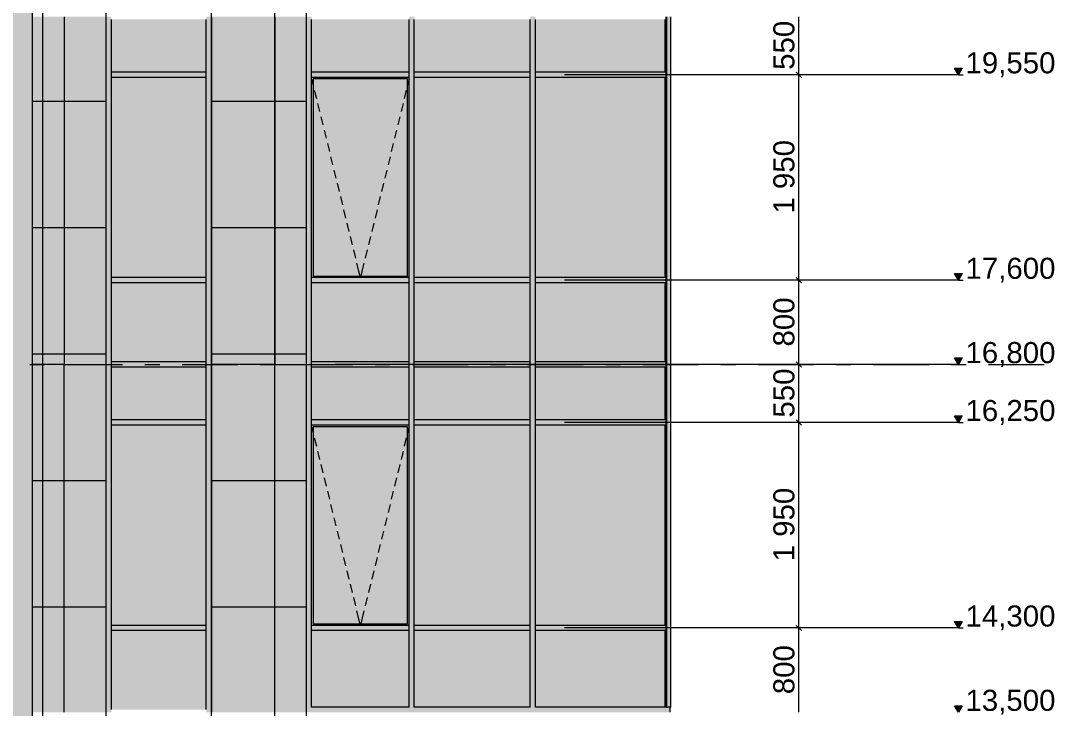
# Model space of a CAD drawing. Header units: millimetres. Extents: x 1499747 to 4230374, y -28481 to 441852.
# Drawn here: x 4151351 to 4161163, y 377366 to 383892 of the extents above; entities that cross this region are included whole.
import ezdxf

# ---------------------------------------------------------------- set-up
doc = ezdxf.new("R2010")
doc.units = ezdxf.units.MM
doc.header["$MEASUREMENT"] = 0
doc.layers.add('Чертеж и Рисунок', color=7, linetype='Continuous')
doc.styles.add('РЎР“Р•РќР•Р\xa0Р\x98Р\xa0_РЎРўР\x98Р›Р¬_2', font='')
doc.styles.get('РЎР“Р•РќР•Р\xa0Р\x98Р\xa0_РЎРўР\x98Р›Р¬_2').set_extended_font_data('GOST Common', italic=True)

msp = doc.modelspace()

# ---------------------------------------------------------------- hatches: boundary and pattern name
at = {"layer": 'Чертеж и Рисунок', "linetype": 'Continuous', "lineweight": 0, "true_color": 0xffffff}
for points in [[(4150962.66994, 399933.01142), (4150962.66994, 373528.37108), (4151462.6707, 373528.37108), (4151462.6707, 399933.01142)], [(4151762.67116, 383928.38697), (4151762.67116, 380628.38193), (4152162.87177, 380628.38193), (4152162.87177, 383928.38697)], [(4153762.87422, 383928.38697), (4153762.87422, 380628.38193), (4154062.87467, 380628.38193), (4154062.87467, 383928.38697)], [(4151462.6707, 380628.38193), (4151462.6707, 377328.37688), (4151762.67116, 377328.37688), (4151762.67116, 380628.38193)], [(4153162.8733, 380628.38193), (4153162.8733, 377328.37688), (4153762.87422, 377328.37688), (4153762.87422, 380628.38193)]]:
    msp.add_hatch(color=7, dxfattribs=at).paths.add_polyline_path(points)
at = {"layer": 'Чертеж и Рисунок', "linetype": 'Continuous', "lineweight": 0, "true_color": 0x868d8e}
for points in [[(4151462.6707, 383928.38697), (4151462.6707, 380628.38193), (4151762.67116, 380628.38193), (4151762.67116, 383928.38697)], [(4153162.8733, 383928.38697), (4153162.8733, 380628.38193), (4153762.87422, 380628.38193), (4153762.87422, 383928.38697)], [(4152162.87177, 380628.38193), (4151762.67116, 380628.38193), (4151762.67116, 377328.37688), (4152162.87177, 377328.37688)], [(4153762.87422, 380628.38193), (4153762.87422, 377328.37688), (4154062.87467, 377328.37688), (4154062.87467, 380628.38193)]]:
    msp.add_hatch(color=252, dxfattribs=at).paths.add_polyline_path(points)
at = {"layer": 'Чертеж и Рисунок', "linetype": 'Continuous', "lineweight": 0, "true_color": 0x2e2e2e}
for points in [[(4152162.87177, 383378.38613), (4152212.87185, 383378.38613), (4152212.87185, 383928.38697), (4152162.87177, 383928.38697)], [(4153162.8733, 383378.38613), (4153162.8733, 383928.38697), (4153112.87322, 383928.38697), (4153112.87322, 383378.38613)], [(4154112.87475, 383378.38613), (4154112.87475, 383928.38697), (4154062.87467, 383928.38697), (4154062.87467, 383378.38613)], [(4155037.87616, 383928.38697), (4155037.87616, 383378.38613), (4155087.87624, 383378.38613), (4155087.87624, 383928.38697)], [(4156237.778, 383378.38613), (4156237.778, 383928.38697), (4156187.77792, 383928.38697), (4156187.77792, 383378.38613)], [(4157467.37988, 383403.38617), (4157477.37989, 383403.38617), (4157477.37989, 383378.38613), (4157479.17989, 383378.38613), (4157479.17989, 383928.38697), (4157477.37989, 383928.38697), (4157477.37989, 383903.38693), (4157467.37988, 383903.38693)], [(4157479.17989, 383378.38613), (4157486.27991, 383378.38613), (4157486.27991, 383928.38697), (4157479.17989, 383928.38697)], [(4157486.27991, 383378.38613), (4157521.67996, 383378.38613), (4157521.67996, 383928.38697), (4157486.27991, 383928.38697)], [(4152162.87177, 383228.3859), (4152212.87185, 383228.3859), (4152212.87185, 383378.38613), (4152162.87177, 383378.38613)], [(4152212.87185, 383403.38617), (4152212.87185, 383353.38609), (4153112.87322, 383353.38609), (4153112.87322, 383403.38617)], [(4153162.8733, 383228.3859), (4153162.8733, 383378.38613), (4153112.87322, 383378.38613), (4153112.87322, 383228.3859)], [(4154112.87475, 381428.38315), (4154112.87475, 383378.38613), (4154062.87467, 383378.38613), (4154062.87467, 381428.38315)], [(4155037.87616, 383353.38609), (4155037.87616, 383403.38617), (4154112.87475, 383403.38617), (4154112.87475, 383353.38609)], [(4155037.87616, 381428.38315), (4155087.87624, 381428.38315), (4155087.87624, 383378.38613), (4155037.87616, 383378.38613)], [(4155571.77698, 383403.38617), (4155087.87624, 383403.38617), (4155087.87624, 383353.38609), (4155571.77698, 383353.38609)], [(4156187.77792, 383353.38609), (4156187.77792, 383403.38617), (4155571.77698, 383403.38617), (4155571.77698, 383353.38609)], [(4156237.778, 381428.38315), (4156237.778, 383378.38613), (4156187.77792, 383378.38613), (4156187.77792, 381428.38315)], [(4157477.37989, 383353.38609), (4157477.37989, 383403.38617), (4156237.778, 383403.38617), (4156237.778, 383353.38609)], [(4157477.37989, 383353.38609), (4157467.37988, 383353.38609), (4157467.37988, 381453.38319), (4157477.37989, 381453.38319), (4157477.37989, 381428.38315), (4157479.17989, 381428.38315), (4157479.17989, 383378.38613), (4157477.37989, 383378.38613)], [(4157479.17989, 381428.38315), (4157486.27991, 381428.38315), (4157486.27991, 383378.38613), (4157479.17989, 383378.38613)], [(4157486.27991, 381428.38315), (4157521.67996, 381428.38315), (4157521.67996, 383378.38613), (4157486.27991, 383378.38613)], [(4154127.87477, 383338.38607), (4154112.87475, 383353.38609), (4154112.87475, 381453.38319), (4154127.87477, 381468.38321)], [(4154112.87475, 383353.38609), (4154127.87477, 383338.38607), (4155022.87614, 383338.38607), (4155037.87616, 383353.38609)], [(4155022.87614, 381468.38321), (4155037.87616, 381453.38319), (4155037.87616, 383353.38609), (4155022.87614, 383338.38607)], [(4152162.87177, 381428.38315), (4152212.87185, 381428.38315), (4152212.87185, 383228.3859), (4152162.87177, 383228.3859)], [(4153162.8733, 381428.38315), (4153162.8733, 383228.3859), (4153112.87322, 383228.3859), (4153112.87322, 381428.38315)], [(4152162.87177, 380928.38238), (4152212.87185, 380928.38238), (4152212.87185, 381428.38315), (4152162.87177, 381428.38315)], [(4152212.87185, 381453.38319), (4152212.87185, 381403.38311), (4153112.87322, 381403.38311), (4153112.87322, 381453.38319)], [(4153162.8733, 380928.38238), (4153162.8733, 381428.38315), (4153112.87322, 381428.38315), (4153112.87322, 380928.38238)], [(4154112.87475, 380628.38193), (4154112.87475, 381428.38315), (4154062.87467, 381428.38315), (4154062.87467, 380628.38193)], [(4154112.87475, 381453.38319), (4155037.87616, 381453.38319), (4155022.87614, 381468.38321), (4154127.87477, 381468.38321)], [(4155037.87616, 381403.38311), (4155037.87616, 381453.38319), (4154112.87475, 381453.38319), (4154112.87475, 381403.38311)], [(4155037.87616, 381428.38315), (4155037.87616, 380628.38193), (4155087.87624, 380628.38193), (4155087.87624, 381428.38315)], [(4155571.77698, 381453.38319), (4155087.87624, 381453.38319), (4155087.87624, 381403.38311), (4155571.77698, 381403.38311)], [(4156187.77792, 381403.38311), (4156187.77792, 381453.38319), (4155571.77698, 381453.38319), (4155571.77698, 381403.38311)], [(4156237.778, 380628.38193), (4156237.778, 381428.38315), (4156187.77792, 381428.38315), (4156187.77792, 380628.38193)], [(4157477.37989, 381403.38311), (4157477.37989, 381453.38319), (4156237.778, 381453.38319), (4156237.778, 381403.38311)], [(4157477.37989, 381403.38311), (4157467.37988, 381403.38311), (4157467.37988, 380653.38196), (4157477.37989, 380653.38196), (4157477.37989, 380628.38193), (4157479.17989, 380628.38193), (4157479.17989, 381428.38315), (4157477.37989, 381428.38315)], [(4157479.17989, 380628.38193), (4157486.27991, 380628.38193), (4157486.27991, 381428.38315), (4157479.17989, 381428.38315)], [(4157486.27991, 380628.38193), (4157521.67996, 380628.38193), (4157521.67996, 381428.38315), (4157486.27991, 381428.38315)], [(4152162.87177, 380628.38193), (4152212.87185, 380628.38193), (4152212.87185, 380928.38238), (4152162.87177, 380928.38238)], [(4153162.8733, 380628.38193), (4153162.8733, 380928.38238), (4153112.87322, 380928.38238), (4153112.87322, 380628.38193)], [(4152162.87177, 380078.38109), (4152212.87185, 380078.38109), (4152212.87185, 380628.38193), (4152162.87177, 380628.38193)], [(4152212.87185, 380653.38196), (4152212.87185, 380603.38189), (4153112.87322, 380603.38189), (4153112.87322, 380653.38196)], [(4153162.8733, 380078.38109), (4153162.8733, 380628.38193), (4153112.87322, 380628.38193), (4153112.87322, 380078.38109)], [(4154112.87475, 380078.38109), (4154112.87475, 380628.38193), (4154062.87467, 380628.38193), (4154062.87467, 380078.38109)], [(4155037.87616, 380603.38189), (4155037.87616, 380653.38196), (4154112.87475, 380653.38196), (4154112.87475, 380603.38189)], [(4155037.87616, 380628.38193), (4155037.87616, 380078.38109), (4155087.87624, 380078.38109), (4155087.87624, 380628.38193)], [(4155571.77698, 380653.38196), (4155087.87624, 380653.38196), (4155087.87624, 380603.38189), (4155571.77698, 380603.38189)], [(4156187.77792, 380603.38189), (4156187.77792, 380653.38196), (4155571.77698, 380653.38196), (4155571.77698, 380603.38189)], [(4156237.778, 380078.38109), (4156237.778, 380628.38193), (4156187.77792, 380628.38193), (4156187.77792, 380078.38109)], [(4157477.37989, 380603.38189), (4157477.37989, 380653.38196), (4156237.778, 380653.38196), (4156237.778, 380603.38189)], [(4157467.37988, 380103.38112), (4157477.37989, 380103.38112), (4157477.37989, 380078.38109), (4157479.17989, 380078.38109), (4157479.17989, 380628.38193), (4157477.37989, 380628.38193), (4157477.37989, 380603.38189), (4157467.37988, 380603.38189)], [(4157479.17989, 380078.38109), (4157486.27991, 380078.38109), (4157486.27991, 380628.38193), (4157479.17989, 380628.38193)], [(4157486.27991, 380078.38109), (4157521.67996, 380078.38109), (4157521.67996, 380628.38193), (4157486.27991, 380628.38193)], [(4152162.87177, 378628.37887), (4152212.87185, 378628.37887), (4152212.87185, 380078.38109), (4152162.87177, 380078.38109)], [(4152212.87185, 380103.38112), (4152212.87185, 380053.38105), (4153112.87322, 380053.38105), (4153112.87322, 380103.38112)], [(4153162.8733, 378628.37887), (4153162.8733, 380078.38109), (4153112.87322, 380078.38109), (4153112.87322, 378628.37887)], [(4154112.87475, 378128.37811), (4154112.87475, 380078.38109), (4154062.87467, 380078.38109), (4154062.87467, 378128.37811)], [(4155037.87616, 380053.38105), (4155037.87616, 380103.38112), (4154112.87475, 380103.38112), (4154112.87475, 380053.38105)], [(4154127.87477, 380038.38102), (4154112.87475, 380053.38105), (4154112.87475, 378153.37814), (4154127.87477, 378168.37817)], [(4154112.87475, 380053.38105), (4154127.87477, 380038.38102), (4155022.87614, 380038.38102), (4155037.87616, 380053.38105)], [(4155022.87614, 378168.37817), (4155037.87616, 378153.37814), (4155037.87616, 380053.38105), (4155022.87614, 380038.38102)], [(4155037.87616, 378128.37811), (4155087.87624, 378128.37811), (4155087.87624, 380078.38109), (4155037.87616, 380078.38109)], [(4155571.77698, 380103.38112), (4155087.87624, 380103.38112), (4155087.87624, 380053.38105), (4155571.77698, 380053.38105)], [(4156187.77792, 380053.38105), (4156187.77792, 380103.38112), (4155571.77698, 380103.38112), (4155571.77698, 380053.38105)], [(4156237.778, 378128.37811), (4156237.778, 380078.38109), (4156187.77792, 380078.38109), (4156187.77792, 378128.37811)], [(4157477.37989, 380053.38105), (4157477.37989, 380103.38112), (4156237.778, 380103.38112), (4156237.778, 380053.38105)], [(4157477.37989, 380053.38105), (4157467.37988, 380053.38105), (4157467.37988, 378153.37814), (4157477.37989, 378153.37814), (4157477.37989, 378128.37811), (4157479.17989, 378128.37811), (4157479.17989, 380078.38109), (4157477.37989, 380078.38109)], [(4157479.17989, 378128.37811), (4157486.27991, 378128.37811), (4157486.27991, 380078.38109), (4157479.17989, 380078.38109)], [(4157486.27991, 378128.37811), (4157521.67996, 378128.37811), (4157521.67996, 380078.38109), (4157486.27991, 380078.38109)], [(4152162.87177, 378128.37811), (4152212.87185, 378128.37811), (4152212.87185, 378628.37887), (4152162.87177, 378628.37887)], [(4153162.8733, 378128.37811), (4153162.8733, 378628.37887), (4153112.87322, 378628.37887), (4153112.87322, 378128.37811)], [(4154112.87475, 378153.37814), (4155037.87616, 378153.37814), (4155022.87614, 378168.37817), (4154127.87477, 378168.37817)], [(4152162.87177, 377328.37688), (4152212.87185, 377328.37688), (4152212.87185, 378128.37811), (4152162.87177, 378128.37811)], [(4152212.87185, 378153.37814), (4152212.87185, 378103.37807), (4153112.87322, 378103.37807), (4153112.87322, 378153.37814)], [(4153162.8733, 377328.37688), (4153162.8733, 378128.37811), (4153112.87322, 378128.37811), (4153112.87322, 377328.37688)], [(4154062.87467, 377328.37688), (4154112.87475, 377378.37696), (4154112.87475, 378128.37811), (4154062.87467, 378128.37811)], [(4155037.87616, 378103.37807), (4155037.87616, 378153.37814), (4154112.87475, 378153.37814), (4154112.87475, 378103.37807)], [(4155037.87616, 378128.37811), (4155037.87616, 377378.37696), (4155062.8762, 377328.37688), (4155087.87624, 377378.37696), (4155087.87624, 378128.37811)], [(4155571.77698, 378153.37814), (4155087.87624, 378153.37814), (4155087.87624, 378103.37807), (4155571.77698, 378103.37807)], [(4156187.77792, 378103.37807), (4156187.77792, 378153.37814), (4155571.77698, 378153.37814), (4155571.77698, 378103.37807)], [(4156212.77796, 377328.37688), (4156237.778, 377378.37696), (4156237.778, 378128.37811), (4156187.77792, 378128.37811), (4156187.77792, 377378.37696)], [(4157477.37989, 378103.37807), (4157477.37989, 378153.37814), (4156237.778, 378153.37814), (4156237.778, 378103.37807)], [(4157467.37988, 377378.37696), (4157479.17989, 377378.37696), (4157479.17989, 378128.37811), (4157477.37989, 378128.37811), (4157477.37989, 378103.37807), (4157467.37988, 378103.37807)], [(4157486.27991, 377378.37696), (4157486.27991, 378128.37811), (4157479.17989, 378128.37811), (4157479.17989, 377378.37696)], [(4157521.67996, 377378.37696), (4157521.67996, 378128.37811), (4157486.27991, 378128.37811), (4157486.27991, 377378.37696)], [(4155062.8762, 377328.37688), (4155037.87616, 377378.37696), (4154112.87475, 377378.37696), (4154062.87467, 377328.37688)], [(4155062.8762, 377328.37688), (4156212.77796, 377328.37688), (4156187.77792, 377378.37696), (4155087.87624, 377378.37696)], [(4156237.778, 377378.37696), (4156212.77796, 377328.37688), (4157362.77972, 377328.37688), (4157512.77995, 377328.37688), (4157512.77995, 377378.37696)]]:
    msp.add_hatch(color=250, dxfattribs=at).paths.add_polyline_path(points)
at = {"layer": 'Чертеж и Рисунок', "linetype": 'Continuous', "lineweight": 0, "true_color": 0x84adf9}
for points in [[(4153112.87322, 383903.38693), (4152212.87185, 383903.38693), (4152212.87185, 383403.38617), (4153112.87322, 383403.38617)], [(4154112.87475, 383903.38693), (4154112.87475, 383403.38617), (4155037.87616, 383403.38617), (4155037.87616, 383903.38693)], [(4155087.87624, 383403.38617), (4156187.77792, 383403.38617), (4156187.77792, 383903.38693), (4155087.87624, 383903.38693)], [(4156237.778, 383403.38617), (4157467.37988, 383403.38617), (4157467.37988, 383903.38693), (4156237.778, 383903.38693)], [(4153112.87322, 383353.38609), (4152212.87185, 383353.38609), (4152212.87185, 381453.38319), (4153112.87322, 381453.38319), (4153112.87322, 383228.3859)], [(4155022.87614, 381468.38321), (4155022.87614, 383338.38607), (4154127.87477, 383338.38607), (4154127.87477, 381468.38321)], [(4155087.87624, 381453.38319), (4156187.77792, 381453.38319), (4156187.77792, 383353.38609), (4155087.87624, 383353.38609)], [(4156237.778, 381453.38319), (4157467.37988, 381453.38319), (4157467.37988, 383353.38609), (4156237.778, 383353.38609)], [(4152212.87185, 380653.38196), (4153112.87322, 380653.38196), (4153112.87322, 380928.38238), (4153112.87322, 381403.38311), (4152212.87185, 381403.38311)], [(4154112.87475, 381403.38311), (4154112.87475, 380653.38196), (4155037.87616, 380653.38196), (4155037.87616, 381403.38311)], [(4155087.87624, 380653.38196), (4156187.77792, 380653.38196), (4156187.77792, 381403.38311), (4155087.87624, 381403.38311)], [(4156237.778, 380653.38196), (4157467.37988, 380653.38196), (4157467.37988, 381403.38311), (4156237.778, 381403.38311)], [(4153112.87322, 380603.38189), (4152212.87185, 380603.38189), (4152212.87185, 380103.38112), (4153112.87322, 380103.38112)], [(4155037.87616, 380603.38189), (4154112.87475, 380603.38189), (4154112.87475, 380103.38112), (4155037.87616, 380103.38112)], [(4155087.87624, 380103.38112), (4156187.77792, 380103.38112), (4156187.77792, 380603.38189), (4155087.87624, 380603.38189)], [(4156237.778, 380103.38112), (4157467.37988, 380103.38112), (4157467.37988, 380603.38189), (4156237.778, 380603.38189)], [(4153112.87322, 380053.38105), (4152212.87185, 380053.38105), (4152212.87185, 378153.37814), (4153112.87322, 378153.37814), (4153112.87322, 378628.37887)], [(4155022.87614, 378168.37817), (4155022.87614, 380038.38102), (4154127.87477, 380038.38102), (4154127.87477, 378168.37817)], [(4155087.87624, 378153.37814), (4156187.77792, 378153.37814), (4156187.77792, 380053.38105), (4155087.87624, 380053.38105)], [(4156237.778, 378153.37814), (4157467.37988, 378153.37814), (4157467.37988, 380053.38105), (4156237.778, 380053.38105)], [(4152212.87185, 378103.37807), (4152212.87185, 377353.37692), (4153112.87322, 377353.37692), (4153112.87322, 378103.37807)], [(4154112.87475, 378103.37807), (4154112.87475, 377378.37696), (4155037.87616, 377378.37696), (4155037.87616, 378103.37807)], [(4155087.87624, 378103.37807), (4155087.87624, 377378.37696), (4156187.77792, 377378.37696), (4156187.77792, 378103.37807)], [(4156237.778, 377378.37696), (4157467.37988, 377378.37696), (4157467.37988, 378103.37807), (4156237.778, 378103.37807)]]:
    msp.add_hatch(color=161, dxfattribs=at).paths.add_polyline_path(points)
at = {"layer": 'Чертеж и Рисунок', "linetype": 'Continuous', "lineweight": 0, "true_color": 0x000000}
for points in [[(4160252.08413, 383378.38613), (4160288.28419, 383440.88622), (4160215.78408, 383440.88622)], [(4160252.08413, 381428.38315), (4160288.28419, 381490.88324), (4160215.78408, 381490.88324)], [(4160252.08413, 380628.38193), (4160288.28419, 380690.88202), (4160215.78408, 380690.88202)], [(4160252.08413, 380078.38109), (4160288.28419, 380140.88118), (4160215.78408, 380140.88118)], [(4160252.08413, 378128.37811), (4160288.28419, 378190.8782), (4160215.78408, 378190.8782)], [(4160252.08413, 377328.37688), (4160288.28419, 377390.87698), (4160215.78408, 377390.87698)]]:
    msp.add_hatch(color=18, dxfattribs=at).paths.add_polyline_path(points)

# ---------------------------------------------------------------- linework, layer by layer
at = {"layer": 'Чертеж и Рисунок', "color": 253, "linetype": 'Continuous', "lineweight": 5, "true_color": 0xaaaaaa}
for points in [[(4151562.97086, 373528.37108), (4151562.97086, 404178.45791)], [(4152162.97177, 373528.37108), (4152162.97177, 404178.45791)], [(4153162.9733, 373528.37108), (4153162.9733, 404178.45791)], [(4153762.97422, 373528.37108), (4153762.97422, 404178.45791)], [(4154063.07468, 373528.37108), (4154063.07468, 404178.45791)], [(4151462.6707, 383128.38575), (4152162.97177, 383128.38575)], [(4153162.8733, 383128.38575), (4154062.87467, 383128.38575)], [(4151462.6707, 381928.38391), (4152162.97177, 381928.38391)], [(4153162.8733, 381928.38391), (4154062.87467, 381928.38391)], [(4151462.6707, 380728.38208), (4152162.97177, 380728.38208)], [(4153162.8733, 380728.38208), (4154062.87467, 380728.38208)], [(4151462.6707, 379528.38025), (4152162.97177, 379528.38025)], [(4153162.8733, 379528.38025), (4154062.87467, 379528.38025)], [(4151462.6707, 378328.37841), (4152162.97177, 378328.37841)], [(4153162.8733, 378328.37841), (4154062.87467, 378328.37841)]]:
    msp.add_lwpolyline(points, dxfattribs=at)
at = {"layer": 'Чертеж и Рисунок', "color": 7, "linetype": 'Continuous', "lineweight": 5}
for points in [[(4151462.6707, 373528.37108), (4151462.6707, 399933.01142)], [(4151762.67116, 383928.38697), (4151762.67116, 380628.38193)], [(4152162.87177, 380628.38193), (4152162.87177, 383928.38697)], [(4152212.87185, 383403.38617), (4152212.87185, 383903.38693)], [(4153112.87322, 383403.38617), (4153112.87322, 383903.38693)], [(4153762.87422, 383928.38697), (4153762.87422, 380628.38193)], [(4154062.87467, 383378.38613), (4154062.87467, 383928.38697)], [(4154112.87475, 383403.38617), (4154112.87475, 383903.38693)], [(4155037.87616, 383403.38617), (4155037.87616, 383903.38693)], [(4155087.87624, 383403.38617), (4155087.87624, 383903.38693)], [(4156187.77792, 383403.38617), (4156187.77792, 383903.38693)], [(4156237.778, 383403.38617), (4156237.778, 383903.38693)], [(4157467.37988, 383903.38693), (4157467.37988, 383403.38617)], [(4157479.17989, 383378.38613), (4157479.17989, 383928.38697)], [(4157486.27991, 383378.38613), (4157486.27991, 383928.38697)], [(4157521.67996, 383378.38613), (4157521.67996, 383928.38697)], [(4158737.68182, 383378.38613), (4158737.68182, 383928.38697)], [(4152212.87185, 383378.38613), (4152212.87185, 383403.38617)], [(4153112.87322, 383403.38617), (4152212.87185, 383403.38617)], [(4152212.87185, 383353.38609), (4152212.87185, 383378.38613)], [(4153112.87322, 383378.38613), (4153112.87322, 383403.38617)], [(4153112.87322, 383353.38609), (4153112.87322, 383378.38613)], [(4154062.87467, 381428.38315), (4154062.87467, 383378.38613)], [(4155037.87616, 383403.38617), (4154112.87475, 383403.38617)], [(4154112.87475, 383353.38609), (4154112.87475, 383403.38617)], [(4155037.87616, 383378.38613), (4155037.87616, 383403.38617)], [(4155037.87616, 383353.38609), (4155037.87616, 383378.38613)], [(4155571.77698, 383403.38617), (4155087.87624, 383403.38617)], [(4155087.87624, 383378.38613), (4155087.87624, 383403.38617)], [(4155087.87624, 383353.38609), (4155087.87624, 383378.38613)], [(4156187.77792, 383403.38617), (4155571.77698, 383403.38617)], [(4156187.77792, 383378.38613), (4156187.77792, 383403.38617)], [(4156187.77792, 383353.38609), (4156187.77792, 383378.38613)], [(4157477.37989, 383403.38617), (4156237.778, 383403.38617)], [(4156237.778, 383378.38613), (4156237.778, 383403.38617)], [(4156237.778, 383353.38609), (4156237.778, 383378.38613)], [(4160252.08413, 383378.38613), (4156512.77842, 383378.38613)], [(4158784.58189, 383378.38613), (4156512.77842, 383378.38613)], [(4157477.37989, 383403.38617), (4157477.37989, 383353.38609)], [(4157477.37989, 383378.38613), (4157479.17989, 383378.38613)], [(4157479.17989, 381428.38315), (4157479.17989, 383378.38613)], [(4157486.27991, 381428.38315), (4157486.27991, 383378.38613)], [(4157521.67996, 381428.38315), (4157521.67996, 383378.38613)], [(4158712.68178, 383403.38617), (4158762.68186, 383353.38609)], [(4158737.68182, 381428.38315), (4158737.68182, 383378.38613)], [(4160252.08413, 383378.38613), (4160215.78408, 383440.88622)], [(4160215.78408, 383440.88622), (4160288.28419, 383440.88622)], [(4160288.28419, 383440.88622), (4160252.08413, 383378.38613)], [(4160252.08413, 383378.38613), (4160298.8842, 383378.38613)], [(4153112.87322, 383353.38609), (4152212.87185, 383353.38609)], [(4152212.87185, 383228.3859), (4152212.87185, 383353.38609)], [(4153112.87322, 383228.3859), (4153112.87322, 383353.38609)], [(4154112.87475, 381453.38319), (4154112.87475, 383353.38609)], [(4155037.87616, 383353.38609), (4154112.87475, 383353.38609)], [(4155022.87614, 383338.38607), (4154127.87477, 383338.38607)], [(4154127.87477, 383338.38607), (4154127.87477, 381468.38321)], [(4155022.87614, 381468.38321), (4155022.87614, 383338.38607)], [(4155037.87616, 381453.38319), (4155037.87616, 383353.38609)], [(4155571.77698, 383353.38609), (4155087.87624, 383353.38609)], [(4155087.87624, 381453.38319), (4155087.87624, 383353.38609)], [(4156187.77792, 383353.38609), (4155571.77698, 383353.38609)], [(4156187.77792, 381453.38319), (4156187.77792, 383353.38609)], [(4156237.778, 381453.38319), (4156237.778, 383353.38609)], [(4157477.37989, 383353.38609), (4156237.778, 383353.38609)], [(4157467.37988, 383353.38609), (4157467.37988, 381453.38319)], [(4152212.87185, 381453.38319), (4152212.87185, 383228.3859)], [(4153112.87322, 381453.38319), (4153112.87322, 383228.3859)], [(4152212.87185, 381428.38315), (4152212.87185, 381453.38319)], [(4153112.87322, 381453.38319), (4152212.87185, 381453.38319)], [(4152212.87185, 381403.38311), (4152212.87185, 381428.38315)], [(4152212.87185, 380928.38238), (4152212.87185, 381403.38311)], [(4153112.87322, 381403.38311), (4152212.87185, 381403.38311)], [(4153112.87322, 381428.38315), (4153112.87322, 381453.38319)], [(4153112.87322, 381403.38311), (4153112.87322, 381428.38315)], [(4153112.87322, 380928.38238), (4153112.87322, 381403.38311)], [(4154062.87467, 380628.38193), (4154062.87467, 381428.38315)], [(4155037.87616, 381453.38319), (4154112.87475, 381453.38319)], [(4154112.87475, 381403.38311), (4154112.87475, 381453.38319)], [(4154112.87475, 380653.38196), (4154112.87475, 381403.38311)], [(4155037.87616, 381403.38311), (4154112.87475, 381403.38311)], [(4154127.87477, 381468.38321), (4155022.87614, 381468.38321)], [(4155037.87616, 381428.38315), (4155037.87616, 381453.38319)], [(4155037.87616, 381403.38311), (4155037.87616, 381428.38315)], [(4155037.87616, 380653.38196), (4155037.87616, 381403.38311)], [(4155571.77698, 381453.38319), (4155087.87624, 381453.38319)], [(4155087.87624, 381428.38315), (4155087.87624, 381453.38319)], [(4155087.87624, 381403.38311), (4155087.87624, 381428.38315)], [(4155571.77698, 381403.38311), (4155087.87624, 381403.38311)], [(4155087.87624, 380653.38196), (4155087.87624, 381403.38311)], [(4156187.77792, 381453.38319), (4155571.77698, 381453.38319)], [(4156187.77792, 381403.38311), (4155571.77698, 381403.38311)], [(4156187.77792, 381428.38315), (4156187.77792, 381453.38319)], [(4156187.77792, 381403.38311), (4156187.77792, 381428.38315)], [(4156187.77792, 380653.38196), (4156187.77792, 381403.38311)], [(4157477.37989, 381453.38319), (4156237.778, 381453.38319)], [(4156237.778, 381428.38315), (4156237.778, 381453.38319)], [(4156237.778, 381403.38311), (4156237.778, 381428.38315)], [(4156237.778, 380653.38196), (4156237.778, 381403.38311)], [(4157477.37989, 381403.38311), (4156237.778, 381403.38311)], [(4160252.08413, 381428.38315), (4156512.77842, 381428.38315)], [(4158784.58189, 381428.38315), (4156512.77842, 381428.38315)], [(4157467.37988, 381403.38311), (4157467.37988, 380653.38196)], [(4157477.37989, 381453.38319), (4157477.37989, 381403.38311)], [(4157477.37989, 381428.38315), (4157479.17989, 381428.38315)], [(4157479.17989, 380628.38193), (4157479.17989, 381428.38315)], [(4157486.27991, 380628.38193), (4157486.27991, 381428.38315)], [(4157521.67996, 380628.38193), (4157521.67996, 381428.38315)], [(4158712.68178, 381453.38319), (4158762.68186, 381403.38311)], [(4158737.68182, 380628.38193), (4158737.68182, 381428.38315)], [(4160252.08413, 381428.38315), (4160215.78408, 381490.88324)], [(4160215.78408, 381490.88324), (4160288.28419, 381490.88324)], [(4160288.28419, 381490.88324), (4160252.08413, 381428.38315)], [(4160252.08413, 381428.38315), (4160298.8842, 381428.38315)], [(4152212.87185, 380653.38196), (4152212.87185, 380928.38238)], [(4153112.87322, 380653.38196), (4153112.87322, 380928.38238)], [(4151762.67116, 380628.38193), (4151462.6707, 380628.38193)], [(4151762.67116, 377328.37688), (4151762.67116, 380628.38193)], [(4151762.67116, 380628.38193), (4152162.87177, 380628.38193)], [(4152212.87185, 380628.38193), (4152212.87185, 380653.38196)], [(4153112.87322, 380653.38196), (4152212.87185, 380653.38196)], [(4152212.87185, 380603.38189), (4152212.87185, 380628.38193)], [(4153112.87322, 380628.38193), (4153112.87322, 380653.38196)], [(4153112.87322, 380603.38189), (4153112.87322, 380628.38193)], [(4153162.8733, 380628.38193), (4153162.8733, 377328.37688)], [(4153762.87422, 380628.38193), (4153162.8733, 380628.38193)], [(4153762.87422, 377328.37688), (4153762.87422, 380628.38193)], [(4153762.87422, 380628.38193), (4154062.87467, 380628.38193)], [(4154062.87467, 380078.38109), (4154062.87467, 380628.38193)], [(4155037.87616, 380653.38196), (4154112.87475, 380653.38196)], [(4154112.87475, 380603.38189), (4154112.87475, 380653.38196)], [(4160252.08413, 380628.38193), (4154337.87509, 380628.38193)], [(4158784.58189, 380628.38193), (4154337.87509, 380628.38193)], [(4155037.87616, 380628.38193), (4155037.87616, 380653.38196)], [(4155037.87616, 380603.38189), (4155037.87616, 380628.38193)], [(4155571.77698, 380653.38196), (4155087.87624, 380653.38196)], [(4155087.87624, 380628.38193), (4155087.87624, 380653.38196)], [(4155087.87624, 380603.38189), (4155087.87624, 380628.38193)], [(4156187.77792, 380653.38196), (4155571.77698, 380653.38196)], [(4156187.77792, 380628.38193), (4156187.77792, 380653.38196)], [(4156187.77792, 380603.38189), (4156187.77792, 380628.38193)], [(4157477.37989, 380653.38196), (4156237.778, 380653.38196)], [(4156237.778, 380628.38193), (4156237.778, 380653.38196)], [(4156237.778, 380603.38189), (4156237.778, 380628.38193)], [(4157477.37989, 380653.38196), (4157477.37989, 380603.38189)], [(4157477.37989, 380628.38193), (4157479.17989, 380628.38193)], [(4157479.17989, 380078.38109), (4157479.17989, 380628.38193)], [(4157486.27991, 380078.38109), (4157486.27991, 380628.38193)], [(4157521.67996, 380078.38109), (4157521.67996, 380628.38193)], [(4158712.68178, 380653.38196), (4158762.68186, 380603.38189)], [(4158737.68182, 380078.38109), (4158737.68182, 380628.38193)], [(4160252.08413, 380628.38193), (4160215.78408, 380690.88202)], [(4160215.78408, 380690.88202), (4160288.28419, 380690.88202)], [(4160288.28419, 380690.88202), (4160252.08413, 380628.38193)], [(4160252.08413, 380628.38193), (4160298.8842, 380628.38193)], [(4153112.87322, 380603.38189), (4152212.87185, 380603.38189)], [(4152212.87185, 380103.38112), (4152212.87185, 380603.38189)], [(4153112.87322, 380103.38112), (4153112.87322, 380603.38189)], [(4154112.87475, 380103.38112), (4154112.87475, 380603.38189)], [(4155037.87616, 380603.38189), (4154112.87475, 380603.38189)], [(4155037.87616, 380103.38112), (4155037.87616, 380603.38189)], [(4155571.77698, 380603.38189), (4155087.87624, 380603.38189)], [(4155087.87624, 380103.38112), (4155087.87624, 380603.38189)], [(4156187.77792, 380603.38189), (4155571.77698, 380603.38189)], [(4156187.77792, 380103.38112), (4156187.77792, 380603.38189)], [(4156237.778, 380103.38112), (4156237.778, 380603.38189)], [(4157477.37989, 380603.38189), (4156237.778, 380603.38189)], [(4157467.37988, 380603.38189), (4157467.37988, 380103.38112)], [(4160252.08413, 380078.38109), (4160215.78408, 380140.88118)], [(4160215.78408, 380140.88118), (4160288.28419, 380140.88118)], [(4160288.28419, 380140.88118), (4160252.08413, 380078.38109)], [(4152212.87185, 380078.38109), (4152212.87185, 380103.38112)], [(4153112.87322, 380103.38112), (4152212.87185, 380103.38112)], [(4152212.87185, 380053.38105), (4152212.87185, 380078.38109)], [(4152212.87185, 378628.37887), (4152212.87185, 380053.38105)], [(4153112.87322, 380053.38105), (4152212.87185, 380053.38105)], [(4153112.87322, 380078.38109), (4153112.87322, 380103.38112)], [(4153112.87322, 380053.38105), (4153112.87322, 380078.38109)], [(4153112.87322, 378628.37887), (4153112.87322, 380053.38105)], [(4154062.87467, 378128.37811), (4154062.87467, 380078.38109)], [(4155037.87616, 380103.38112), (4154112.87475, 380103.38112)], [(4154112.87475, 380053.38105), (4154112.87475, 380103.38112)], [(4155037.87616, 380053.38105), (4154112.87475, 380053.38105)], [(4154112.87475, 378153.37814), (4154112.87475, 380053.38105)], [(4155022.87614, 380038.38102), (4154127.87477, 380038.38102)], [(4154127.87477, 380038.38102), (4154127.87477, 378168.37817)], [(4155022.87614, 378168.37817), (4155022.87614, 380038.38102)], [(4155037.87616, 380078.38109), (4155037.87616, 380103.38112)], [(4155037.87616, 380053.38105), (4155037.87616, 380078.38109)], [(4155037.87616, 378153.37814), (4155037.87616, 380053.38105)], [(4155571.77698, 380103.38112), (4155087.87624, 380103.38112)], [(4155087.87624, 380078.38109), (4155087.87624, 380103.38112)], [(4155087.87624, 380053.38105), (4155087.87624, 380078.38109)], [(4155571.77698, 380053.38105), (4155087.87624, 380053.38105)], [(4155087.87624, 378153.37814), (4155087.87624, 380053.38105)], [(4156187.77792, 380103.38112), (4155571.77698, 380103.38112)], [(4156187.77792, 380053.38105), (4155571.77698, 380053.38105)], [(4156187.77792, 380078.38109), (4156187.77792, 380103.38112)], [(4156187.77792, 380053.38105), (4156187.77792, 380078.38109)], [(4156187.77792, 378153.37814), (4156187.77792, 380053.38105)], [(4157477.37989, 380103.38112), (4156237.778, 380103.38112)], [(4156237.778, 380078.38109), (4156237.778, 380103.38112)], [(4156237.778, 380053.38105), (4156237.778, 380078.38109)], [(4156237.778, 378153.37814), (4156237.778, 380053.38105)], [(4157477.37989, 380053.38105), (4156237.778, 380053.38105)], [(4160252.08413, 380078.38109), (4156512.77842, 380078.38109)], [(4158784.58189, 380078.38109), (4156512.77842, 380078.38109)], [(4157467.37988, 380053.38105), (4157467.37988, 378153.37814)], [(4157477.37989, 380103.38112), (4157477.37989, 380053.38105)], [(4157477.37989, 380078.38109), (4157479.17989, 380078.38109)], [(4157479.17989, 378128.37811), (4157479.17989, 380078.38109)], [(4157486.27991, 378128.37811), (4157486.27991, 380078.38109)], [(4157521.67996, 378128.37811), (4157521.67996, 380078.38109)], [(4158712.68178, 380103.38112), (4158762.68186, 380053.38105)], [(4158737.68182, 378128.37811), (4158737.68182, 380078.38109)], [(4160252.08413, 380078.38109), (4160298.8842, 380078.38109)], [(4152212.87185, 378153.37814), (4152212.87185, 378628.37887)], [(4153112.87322, 378153.37814), (4153112.87322, 378628.37887)], [(4154127.87477, 378168.37817), (4155022.87614, 378168.37817)], [(4160252.08413, 378128.37811), (4160215.78408, 378190.8782)], [(4160215.78408, 378190.8782), (4160288.28419, 378190.8782)], [(4160288.28419, 378190.8782), (4160252.08413, 378128.37811)], [(4152212.87185, 378128.37811), (4152212.87185, 378153.37814)], [(4153112.87322, 378153.37814), (4152212.87185, 378153.37814)], [(4152212.87185, 378103.37807), (4152212.87185, 378128.37811)], [(4153112.87322, 378103.37807), (4152212.87185, 378103.37807)], [(4152212.87185, 377353.37692), (4152212.87185, 378103.37807)], [(4153112.87322, 378128.37811), (4153112.87322, 378153.37814)], [(4153112.87322, 378103.37807), (4153112.87322, 378128.37811)], [(4153112.87322, 377353.37692), (4153112.87322, 378103.37807)], [(4154062.87467, 377328.37688), (4154062.87467, 378128.37811)], [(4155037.87616, 378153.37814), (4154112.87475, 378153.37814)], [(4154112.87475, 378103.37807), (4154112.87475, 378153.37814)], [(4154112.87475, 377378.37696), (4154112.87475, 378103.37807)], [(4155037.87616, 378103.37807), (4154112.87475, 378103.37807)], [(4155037.87616, 378128.37811), (4155037.87616, 378153.37814)], [(4155037.87616, 378103.37807), (4155037.87616, 378128.37811)], [(4155037.87616, 377378.37696), (4155037.87616, 378103.37807)], [(4155571.77698, 378153.37814), (4155087.87624, 378153.37814)], [(4155087.87624, 378128.37811), (4155087.87624, 378153.37814)], [(4155087.87624, 378103.37807), (4155087.87624, 378128.37811)], [(4155571.77698, 378103.37807), (4155087.87624, 378103.37807)], [(4155087.87624, 377378.37696), (4155087.87624, 378103.37807)], [(4156187.77792, 378153.37814), (4155571.77698, 378153.37814)], [(4156187.77792, 378103.37807), (4155571.77698, 378103.37807)], [(4156187.77792, 378128.37811), (4156187.77792, 378153.37814)], [(4156187.77792, 377378.37696), (4156187.77792, 378128.37811)], [(4157477.37989, 378153.37814), (4156237.778, 378153.37814)], [(4156237.778, 378128.37811), (4156237.778, 378153.37814)], [(4156237.778, 378103.37807), (4156237.778, 378128.37811)], [(4157477.37989, 378103.37807), (4156237.778, 378103.37807)], [(4156237.778, 377378.37696), (4156237.778, 378103.37807)], [(4160252.08413, 378128.37811), (4156512.77842, 378128.37811)], [(4158784.58189, 378128.37811), (4156512.77842, 378128.37811)], [(4157467.37988, 378103.37807), (4157467.37988, 377378.37696)], [(4157477.37989, 378153.37814), (4157477.37989, 378103.37807)], [(4157477.37989, 378128.37811), (4157479.17989, 378128.37811)], [(4157479.17989, 377378.37696), (4157479.17989, 378128.37811)], [(4157486.27991, 377378.37696), (4157486.27991, 378128.37811)], [(4157521.67996, 377378.37696), (4157521.67996, 378128.37811)], [(4158712.68178, 378153.37814), (4158762.68186, 378103.37807)], [(4158737.68182, 377328.37688), (4158737.68182, 378128.37811)], [(4160252.08413, 378128.37811), (4160298.8842, 378128.37811)], [(4155037.87616, 377378.37696), (4154112.87475, 377378.37696)], [(4156187.77792, 377378.37696), (4155087.87624, 377378.37696)], [(4157479.17989, 377378.37696), (4156237.778, 377378.37696)], [(4157479.17989, 377378.37696), (4157486.27991, 377378.37696)], [(4157486.27991, 377378.37696), (4157495.17992, 377378.37696)], [(4157512.77995, 377378.37696), (4157495.17992, 377378.37696)], [(4157512.77995, 377378.37696), (4157521.67996, 377378.37696)], [(4157512.77995, 377378.37696), (4157512.77995, 377328.37688)], [(4160252.08413, 377328.37688), (4160215.78408, 377390.87698)], [(4160215.78408, 377390.87698), (4160288.28419, 377390.87698)], [(4160288.28419, 377390.87698), (4160252.08413, 377328.37688)]]:
    msp.add_lwpolyline(points, dxfattribs=at)
at = {"layer": 'Чертеж и Рисунок', "color": 8, "linetype": 'Continuous', "lineweight": 15}
for points in [[(4153162.8733, 383928.38697), (4153162.8733, 380628.38193)], [(4152162.87177, 377328.37688), (4152162.87177, 380628.38193)]]:
    msp.add_lwpolyline(points, dxfattribs=at)
at = {"layer": 'Чертеж и Рисунок', "color": 30, "linetype": 'Continuous', "lineweight": 15, "true_color": 0xff6600}
for points in [[(4154112.87475, 383337.98607), (4154126.87477, 383280.68598)], [(4155037.87616, 383337.98607), (4155023.87614, 383280.68598)], [(4154138.77479, 383232.1859), (4154157.77482, 383154.48579)], [(4155011.97612, 383232.1859), (4154992.9761, 383154.48579)], [(4154169.67484, 383105.88571), (4154188.67487, 383028.18559)], [(4154981.07608, 383105.88571), (4154961.97605, 383028.18559)], [(4154200.57489, 382979.58552), (4154219.57491, 382901.8854)], [(4154950.17603, 382979.58552), (4154931.076, 382901.8854)], [(4154231.47493, 382853.38533), (4154250.47496, 382775.58521)], [(4154919.27598, 382853.38533), (4154900.17595, 382775.58521)], [(4154262.37498, 382727.08513), (4154281.37501, 382649.38501)], [(4154888.27594, 382727.08513), (4154869.27591, 382649.38501)], [(4154293.27503, 382600.78494), (4154312.27506, 382523.08482)], [(4154857.37589, 382600.78494), (4154838.37586, 382523.08482)], [(4154324.17507, 382474.48475), (4154343.2751, 382396.78463)], [(4154826.47584, 382474.48475), (4154807.47581, 382396.78463)], [(4154355.07512, 382348.28455), (4154374.17515, 382270.58444)], [(4154795.57579, 382348.28455), (4154776.57577, 382270.58444)], [(4154385.97517, 382221.98436), (4154405.0752, 382144.28424)], [(4154764.67575, 382221.98436), (4154745.67572, 382144.28424)], [(4154416.97522, 382095.68417), (4154435.97524, 382017.98405)], [(4154733.7757, 382095.68417), (4154714.77567, 382017.98405)], [(4154447.87526, 381969.38397), (4154466.87529, 381891.68386)], [(4154702.87565, 381969.38397), (4154683.87562, 381891.68386)], [(4154478.77531, 381843.18378), (4154497.77534, 381765.48366)], [(4154671.97561, 381843.18378), (4154652.97558, 381765.48366)], [(4154509.67536, 381716.88359), (4154528.67539, 381639.18347)], [(4154641.07556, 381716.88359), (4154622.07553, 381639.18347)], [(4154540.5754, 381590.5834), (4154556.37543, 381526.0833)], [(4154556.37543, 381526.0833), (4154570.47545, 381468.38321)], [(4154594.37549, 381526.0833), (4154580.27547, 381468.38321)], [(4154610.17551, 381590.5834), (4154594.37549, 381526.0833)], [(4154570.47545, 381468.38321), (4154574.17546, 381453.38319)], [(4154580.27547, 381468.38321), (4154576.57546, 381453.38319)], [(4154112.87475, 380037.98102), (4154126.87477, 379980.68094)], [(4155037.87616, 380037.98102), (4155023.87614, 379980.68094)], [(4154138.77479, 379932.18086), (4154157.77482, 379854.48074)], [(4155011.97612, 379932.18086), (4154992.9761, 379854.48074)], [(4154169.67484, 379805.88067), (4154188.67487, 379728.18055)], [(4154981.07608, 379805.88067), (4154961.97605, 379728.18055)], [(4154200.57489, 379679.58048), (4154219.57491, 379601.88036)], [(4154950.17603, 379679.58048), (4154931.076, 379601.88036)], [(4154231.47493, 379553.38028), (4154250.47496, 379475.58016)], [(4154919.27598, 379553.38028), (4154900.17595, 379475.58016)], [(4154262.37498, 379427.08009), (4154281.37501, 379349.37997)], [(4154888.27594, 379427.08009), (4154869.27591, 379349.37997)], [(4154293.27503, 379300.7799), (4154312.27506, 379223.07978)], [(4154857.37589, 379300.7799), (4154838.37586, 379223.07978)], [(4154324.17507, 379174.4797), (4154343.2751, 379096.77959)], [(4154826.47584, 379174.4797), (4154807.47581, 379096.77959)], [(4154355.07512, 379048.27951), (4154374.17515, 378970.57939)], [(4154795.57579, 379048.27951), (4154776.57577, 378970.57939)], [(4154385.97517, 378921.97932), (4154405.0752, 378844.2792)], [(4154764.67575, 378921.97932), (4154745.67572, 378844.2792)], [(4154416.97522, 378795.67913), (4154435.97524, 378717.97901)], [(4154733.7757, 378795.67913), (4154714.77567, 378717.97901)], [(4154447.87526, 378669.37893), (4154466.87529, 378591.67881)], [(4154702.87565, 378669.37893), (4154683.87562, 378591.67881)], [(4154478.77531, 378543.17874), (4154497.77534, 378465.47862)], [(4154671.97561, 378543.17874), (4154652.97558, 378465.47862)], [(4154509.67536, 378416.87855), (4154528.67539, 378339.17843)], [(4154641.07556, 378416.87855), (4154622.07553, 378339.17843)], [(4154540.5754, 378290.57835), (4154556.37543, 378226.07826)], [(4154610.17551, 378290.57835), (4154594.37549, 378226.07826)], [(4154556.37543, 378226.07826), (4154570.47545, 378168.37817)], [(4154570.47545, 378168.37817), (4154574.17546, 378153.37814)], [(4154580.27547, 378168.37817), (4154576.57546, 378153.37814)], [(4154594.37549, 378226.07826), (4154580.27547, 378168.37817)]]:
    msp.add_lwpolyline(points, dxfattribs=at)
at = {"layer": 'Чертеж и Рисунок', "color": 1, "linetype": 'Continuous', "lineweight": 0}
for points in [[(4151436.57066, 380628.38193), (4151577.67088, 380628.38193)], [(4151789.3712, 380628.38193), (4152318.57201, 380628.38193)], [(4152530.17233, 380628.38193), (4152671.27255, 380628.38193)], [(4152882.97287, 380628.38193), (4153412.17368, 380628.38193)], [(4153623.774, 380628.38193), (4153764.97422, 380628.38193)], [(4153976.57454, 380628.38193), (4154505.77535, 380628.38193)], [(4154717.47567, 380628.38193), (4154858.57589, 380628.38193)], [(4155070.17621, 380628.38193), (4155599.37702, 380628.38193)], [(4155811.07735, 380628.38193), (4155952.17756, 380628.38193)], [(4156163.77788, 380628.38193), (4156692.97869, 380628.38193)], [(4156904.67902, 380628.38193), (4157045.77923, 380628.38193)], [(4157257.47956, 380628.38193), (4157786.58036, 380628.38193)], [(4157998.28069, 380628.38193), (4158139.3809, 380628.38193)], [(4158351.08123, 380628.38193), (4158880.18203, 380628.38193)], [(4159091.88236, 380628.38193), (4159232.98257, 380628.38193)], [(4159444.6829, 380628.38193), (4159973.78371, 380628.38193)], [(4160185.48403, 380628.38193), (4160326.58424, 380628.38193)], [(4160538.28457, 380628.38193), (4161067.48538, 380628.38193)]]:
    msp.add_lwpolyline(points, dxfattribs=at)

# ---------------------------------------------------------------- texts
at = {"layer": 'Чертеж и Рисунок', "color": 7, "linetype": 'Continuous', "lineweight": 15, "char_height": 200.0004799, "attachment_point": 7, "rotation": 90, "style": 'РЎР“Р•РќР•Р\xa0Р\x98Р\xa0_РЎРўР\x98Р›Р¬_2'}
for s, insert in [('\\A1;{\\pql;\\fArial|b0|i0|c204|p0;\\W1.000000;550}', (4158698.52294, 383424.60974)), ('\\A1;{\\pql;\\fArial|b0|i0|c204|p0;\\W1.000000;1 950}', (4158698.52294, 382060.19528)), ('\\A1;{\\pql;\\fArial|b0|i0|c204|p0;\\W1.000000;800}', (4158698.52294, 380799.58294)), ('\\A1;{\\pql;\\fArial|b0|i0|c204|p0;\\W1.000000;550}', (4158698.52294, 380124.57218)), ('\\A1;{\\pql;\\fArial|b0|i0|c204|p0;\\W1.000000;1 950}', (4158698.52294, 378760.19823)), ('\\A1;{\\pql;\\fArial|b0|i0|c204|p0;\\W1.000000;800}', (4158698.52294, 377499.58588))]:
    msp.add_mtext(s, dxfattribs=dict(at, insert=insert))
at = {"layer": 'Чертеж и Рисунок', "color": 7, "linetype": 'Continuous', "lineweight": 15, "char_height": 200.0004799, "attachment_point": 7, "style": 'РЎР“Р•РќР•Р\xa0Р\x98Р\xa0_РЎРўР\x98Р›Р¬_2'}
for s, insert in [('\\A1;{\\pql;\\fArial|b0|i0|c204|p0;\\W1.000000;19,550}', (4160319.70827, 383354.54686)), ('\\A1;{\\pql;\\fArial|b0|i0|c204|p0;\\W1.000000;17,600}', (4160319.70827, 381404.5308)), ('\\A1;{\\pql;\\fArial|b0|i0|c204|p0;\\W1.000000;16,800}', (4160319.70827, 380604.53356)), ('\\A1;{\\pql;\\fArial|b0|i0|c204|p0;\\W1.000000;16,250}', (4160319.70827, 380054.5093)), ('\\A1;{\\pql;\\fArial|b0|i0|c204|p0;\\W1.000000;14,300}', (4160319.70827, 378104.53375)), ('\\A1;{\\pql;\\fArial|b0|i0|c204|p0;\\W1.000000;13,500}', (4160319.70827, 377304.496))]:
    msp.add_mtext(s, dxfattribs=dict(at, insert=insert))

doc.saveas('drawing.dxf')
